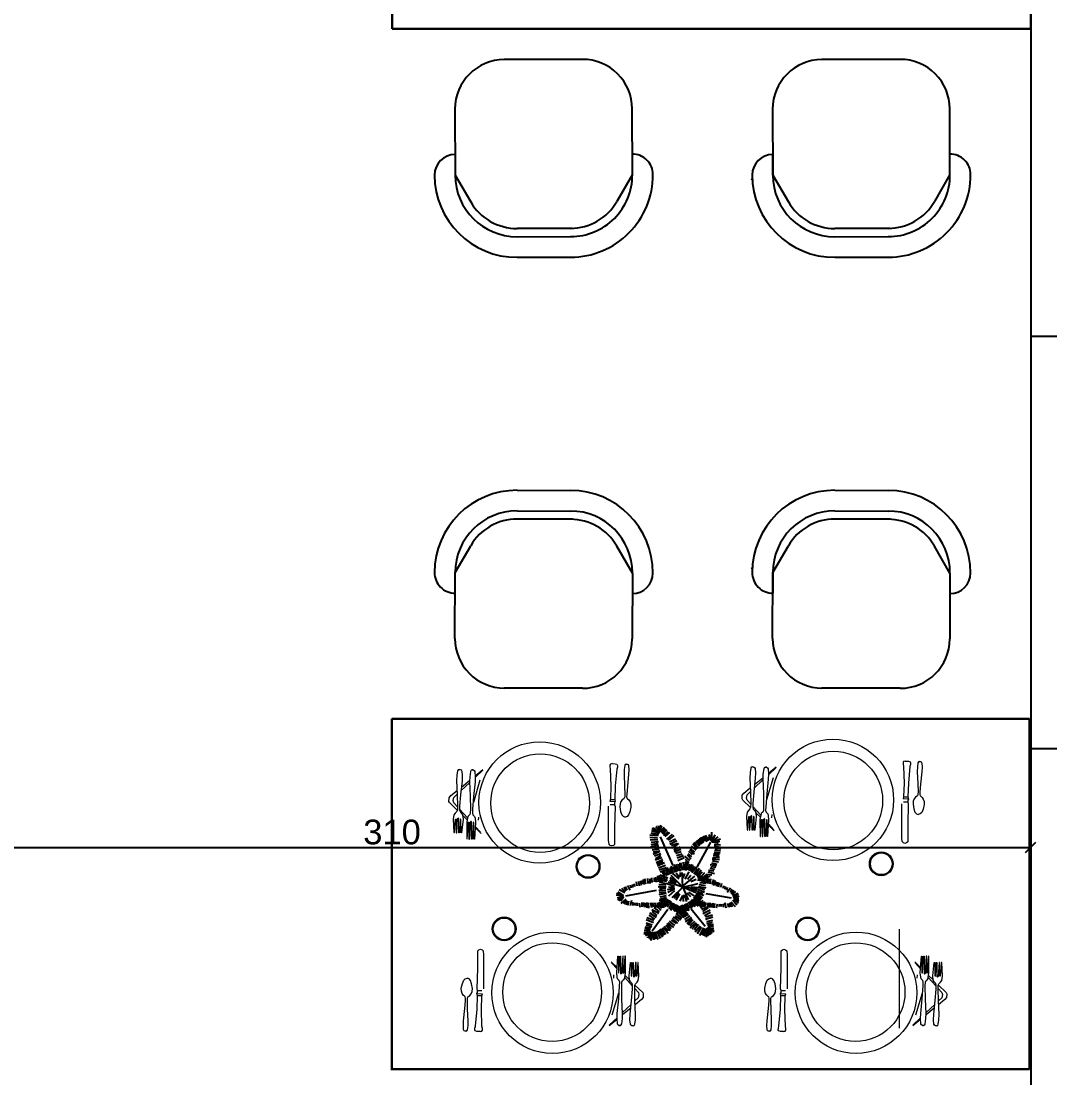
# Model space of a CAD drawing. Header units: millimetres. Extents: x 2497 to 4392, y 822 to 3100.
# Drawn here: x 3526.9 to 3776.5, y 1871.9 to 2128.2 of the extents above; entities that cross this region are included whole.
import ezdxf

# ---------------------------------------------------------------- set-up
doc = ezdxf.new("R2010")
doc.units = ezdxf.units.MM
doc.layers.add('6', color=6, linetype='Continuous')
doc.layers.add('LH', color=3, linetype='Continuous')
doc.styles.get("Standard").update_dxf_attribs({"font": 'arial.ttf'})
doc.dimstyles.new('ISO-25', dxfattribs={"dimtxt": 6, "dimasz": 2.5, "dimexe": 1.25, "dimexo": 0.625, "dimtad": 1, "dimdec": 0, "dimtxsty": 'Standard', "dimblk": 'OBLIQUE', "dimcen": 2.5, "dimse1": 1, "dimse2": 1, "dimadec": 0, "dimazin": 0, "dimtfac": 1, "dimtdec": 0, "dimtmove": 0, "dimatfit": 3, "dimfxl": 1, "dimarcsym": 0})

# ---------------------------------------------------------------- blocks, each defined once
blk = doc.blocks.new('_Oblique')
at = {"color": 0, "linetype": 'ByBlock', "lineweight": -2}
blk.add_line((-0.5, -0.5), (0.5, 0.5), dxfattribs=at)
blk = doc.blocks.new('*D23')
at = {"color": 0, "lineweight": -2, "transparency": 16777216}
blk.add_line((3461.92, 1927.78), (3771.92, 1927.78), dxfattribs=at)
at = {"layer": 'Defpoints', "color": 0, "transparency": 16777216}
for p in [(3461.92, 1927.78), (3771.92, 1927.78), (3771.92, 1927.78)]:
    blk.add_point(p, dxfattribs=at)
at = {"color": 0, "lineweight": -2, "transparency": 16777216, "xscale": 2.5, "yscale": 2.5, "zscale": 2.5, "rotation": 180}
blk.add_blockref('_Oblique', (3461.92, 1927.78), dxfattribs=at)
at = {"color": 0, "lineweight": -2, "transparency": 16777216, "xscale": 2.5, "yscale": 2.5, "zscale": 2.5}
blk.add_blockref('_Oblique', (3771.92, 1927.78), dxfattribs=at)
at = {"color": 0, "transparency": 16777216, "insert": (3616.92, 1931.47), "char_height": 6, "attachment_point": 5}
blk.add_mtext('310', dxfattribs=at)
blk = doc.blocks.new('A$C0CF827CB')
at = {"lineweight": 20}
for p, q in [((-4.96, 26.05), (-5.12, 25)), ((-4.82, 26.31), (-4.96, 26.05)), ((-4.55, 26.43), (-4.82, 26.31)), ((-4.55, 26.43), (-4.29, 26.42)), ((-4.29, 26.42), (-4.03, 26.28)), ((-4.03, 26.28), (-3.91, 26.02)), ((-3.91, 26.02), (-3.81, 24.96)), ((-1.81, 25.95), (-1.98, 24.64)), ((-1.67, 26.21), (-1.81, 25.95)), ((-1.4, 26.34), (-1.67, 26.21)), ((-1.14, 26.33), (-1.4, 26.34)), ((-1.4, 26.34), (-1.14, 26.33)), ((-1.14, 26.33), (-0.88, 26.19)), ((-0.88, 26.19), (-0.76, 25.92)), ((-0.76, 25.92), (-0.66, 24.6)), ((32.01, 27.45), (32, 27.05)), ((32, 27.05), (32.11, 26.52)), ((32.15, 27.7), (32.01, 27.45)), ((32.11, 26.52), (32.25, 22.44)), ((32.55, 27.82), (32.15, 27.7)), ((32.55, 27.82), (33.34, 27.8)), ((33.69, 26.47), (33.3, 22.41)), ((33.34, 27.8), (33.73, 27.66)), ((33.84, 27), (33.69, 26.47)), ((33.73, 27.66), (33.85, 27.39)), ((33.85, 27.39), (33.84, 27)), ((35.49, 26.38), (35.47, 25.26)), ((35.62, 27.35), (35.49, 26.38)), ((35.74, 27.62), (35.62, 27.35)), ((35.96, 27.72), (35.74, 27.62)), ((35.96, 27.72), (36.22, 27.71)), ((36.22, 27.71), (36.44, 27.6)), ((36.44, 27.6), (36.55, 27.33)), ((36.55, 27.33), (36.61, 26.34)), ((36.61, 26.34), (36.57, 25.23)), ((-5.12, 25), (-5.16, 23.69)), ((-5.16, 23.69), (-5, 20.27)), ((-3.85, 23.65), (-4.21, 20.24)), ((-3.81, 24.96), (-3.85, 23.65)), ((-1.98, 24.64), (-2.01, 23.46)), ((-2.01, 23.46), (-1.86, 19.91)), ((-0.7, 23.42), (-1.07, 19.88)), ((-0.66, 24.6), (-0.7, 23.42)), ((35.47, 25.26), (35.6, 22.26)), ((36.57, 25.23), (36.26, 22.24)), ((32.25, 22.44), (32.15, 19.16)), ((33.3, 22.41), (33.2, 19.13)), ((35.6, 22.26), (35.65, 20.4)), ((36.26, 22.24), (36.1, 20.38)), ((-5, 20.27), (-4.95, 17.5)), ((-4.21, 20.24), (-4.43, 17.49)), ((-1.86, 19.91), (-1.82, 16.75)), ((-1.07, 19.88), (-1.3, 16.74)), ((32.15, 19.16), (32.01, 18.64)), ((33.32, 18.6), (32.01, 18.64)), ((32.15, 19.16), (33.2, 19.13)), ((33.18, 18.34), (33.16, 17.81)), ((33.32, 18.6), (33.18, 18.34)), ((33.2, 19.13), (33.32, 18.6)), ((34.5, 18.05), (34.43, 17.34)), ((34.71, 18.63), (34.5, 18.05)), ((35.03, 19.06), (34.71, 18.63)), ((35.38, 19.29), (35.03, 19.06)), ((35.5, 19.41), (35.38, 19.29)), ((35.63, 19.74), (35.5, 19.41)), ((35.65, 20.4), (35.63, 19.74)), ((36.1, 20.38), (36.08, 19.73)), ((36.08, 19.73), (36.18, 19.39)), ((36.18, 19.39), (36.3, 19.27)), ((36.3, 19.27), (36.63, 19.01)), ((36.63, 19.01), (36.92, 18.56)), ((36.92, 18.56), (37.1, 17.97)), ((37.1, 17.97), (37.12, 17.26)), ((-5.81, 15.43), (-5.97, 14.38)), ((-5.53, 15.81), (-5.81, 15.43)), ((-5.13, 16.19), (-5.53, 15.81)), ((-4.98, 16.58), (-5.13, 16.19)), ((-4.95, 17.5), (-4.98, 16.58)), ((-4.43, 17.49), (-4.46, 16.57)), ((-4.46, 16.57), (-4.34, 16.17)), ((-4.34, 16.17), (-3.96, 15.76)), ((-3.96, 15.76), (-3.71, 15.36)), ((-1.99, 15.44), (-2.4, 15.06)), ((-1.85, 15.83), (-1.99, 15.44)), ((-1.82, 16.75), (-1.85, 15.83)), ((-1.3, 16.74), (-1.33, 15.82)), ((-1.33, 15.82), (-1.21, 15.42)), ((-1.21, 15.42), (-0.82, 15.01)), ((31.72, 9.18), (31.71, 17.46)), ((33.16, 17.81), (32.11, 17.85)), ((33.28, 17.42), (33.13, 12.42)), ((33.16, 17.81), (33.28, 17.42)), ((34.43, 17.34), (34.61, 16.19)), ((34.61, 16.19), (34.9, 15.41)), ((34.9, 15.41), (35.24, 15.05)), ((36.87, 16.12), (36.54, 15.36)), ((37.12, 17.26), (36.87, 16.12)), ((-5.97, 14.38), (-5.81, 11.09)), ((-5.68, 11.08), (-5.44, 14.36)), ((-5.44, 14.36), (-5.31, 14.36)), ((-5.31, 14.36), (-5.28, 11.07)), ((-5.15, 11.07), (-4.92, 14.48)), ((-4.92, 14.48), (-4.78, 14.61)), ((-4.65, 14.47), (-4.78, 14.61)), ((-4.62, 11.05), (-4.65, 14.47)), ((-4.26, 14.33), (-4.49, 11.05)), ((-4.13, 14.32), (-4.26, 14.33)), ((-4.1, 11.04), (-4.13, 14.32)), ((-3.61, 14.31), (-3.97, 11.03)), ((-3.71, 15.36), (-3.61, 14.31)), ((-2.54, 14.67), (-2.71, 13.62)), ((-2.71, 13.62), (-2.7, 9.55)), ((-2.57, 9.54), (-2.31, 13.61)), ((-2.4, 15.06), (-2.54, 14.67)), ((-2.31, 13.61), (-2.18, 13.61)), ((-2.18, 13.61), (-2.17, 9.53)), ((-2.04, 9.53), (-1.78, 13.73)), ((-1.78, 13.73), (-1.65, 13.85)), ((-1.52, 9.51), (-1.52, 13.72)), ((-1, 13.57), (-1.13, 13.58)), ((-0.82, 15.01), (-0.7, 14.61)), ((-0.7, 14.61), (-0.61, 13.56)), ((35.24, 15.05), (35.7, 14.84)), ((36.18, 15.02), (35.7, 14.84)), ((36.54, 15.36), (36.18, 15.02)), ((-5.81, 11.09), (-5.68, 11.08)), ((-5.28, 11.07), (-5.15, 11.07)), ((-4.49, 11.05), (-4.62, 11.05)), ((-3.97, 11.03), (-4.1, 11.04)), ((33.13, 12.42), (33.13, 8.22)), ((-2.7, 9.55), (-2.57, 9.54)), ((-2.17, 9.53), (-2.04, 9.53)), ((-1.39, 9.51), (-1.52, 9.51)), ((-0.86, 9.49), (-0.99, 9.5)), ((31.82, 8.26), (31.72, 9.18)), ((32.08, 7.99), (31.82, 8.26)), ((32.47, 7.84), (32.08, 7.99)), ((32.86, 7.96), (32.47, 7.84)), ((33.13, 8.22), (32.86, 7.96))]:
    blk.add_line(p, q, dxfattribs=at)
at = {"color": 255, "lineweight": 20}
for p, q in [((-1.52, 13.72), (-1.65, 13.85)), ((-1.13, 13.58), (-1.39, 9.51)), ((-0.99, 9.5), (-1, 13.57)), ((-0.61, 13.56), (-0.86, 9.49))]:
    blk.add_line(p, q, dxfattribs=at)
at = {"layer": '6', "color": 255, "lineweight": 20}
for p, q in [((-0.68, 24.84), (1.23, 26.39)), ((-0.67, 24.47), (1.23, 26.26)), ((-4.11, 21.24), (-2, 23.22)), ((-4.01, 22.14), (-2, 23.77)), ((0.49, 23.78), (-1.11, 18.42)), ((-6.59, 20.05), (-5.05, 21.3)), ((-7.02, 18.62), (-7, 19.54)), ((-6.9, 18.35), (-7.02, 18.62)), ((-7, 19.54), (-6.59, 20.05)), ((-5.01, 16.51), (-6.9, 18.35)), ((-5.97, 18.85), (-5.81, 19.63)), ((-5.85, 18.32), (-5.97, 18.85)), ((-4.96, 17.34), (-5.85, 18.32)), ((-5.81, 19.63), (-5.01, 20.39)), ((-2.54, 14.67), (-4.45, 16.77)), ((-2.62, 14.18), (-3.69, 15.23)), ((-1.52, 13.11), (-1.8, 13.39)), ((-1, 12.96), (-1.16, 13.14)), ((0.15, 14.87), (0.07, 14.07)), ((-1, 12.6), (-1.18, 12.78)), ((0.76, 10.89), (-0.68, 12.3)), ((0.64, 11.16), (-0.67, 12.59))]:
    blk.add_line(p, q, dxfattribs=at)
at = {"layer": '6', "lineweight": 20}
blk.add_line((-1.52, 13.54), (-1.73, 13.77), dxfattribs=at)
at = {"layer": '6', "color": 255, "lineweight": 20}
for centre, radius in [((14.99, 18.39), 14.73), ((15.09, 18.23), 11.97), ((26.73, 2.89), 2.89), ((26.73, 2.89), 2.63)]:
    blk.add_circle(centre, radius, dxfattribs=at)

msp = doc.modelspace()

# ---------------------------------------------------------------- linework, layer by layer
at = {"color": 6}
for p, q in [((3663.16, 2118.97), (3644.16, 2118.93)), ((3740.24, 2118.97), (3721.24, 2118.93)), ((3632.19, 2106.9), (3632.23, 2090.9)), ((3675.23, 2091), (3675.19, 2107)), ((3709.27, 2106.9), (3709.31, 2090.9)), ((3752.31, 2091), (3752.27, 2107)), ((3709.31, 2090.9), (3709.3, 2095.9)), ((3632.23, 2090.9), (3636.01, 2084.4)), ((3675.23, 2091), (3671.48, 2084.49)), ((3709.31, 2090.9), (3713.09, 2084.4)), ((3752.31, 2091), (3748.56, 2084.49)), ((3660.24, 2077.97), (3647.27, 2077.94)), ((3660.75, 2077.97), (3647.27, 2077.94)), ((3737.32, 2077.97), (3724.36, 2077.94)), ((3737.83, 2077.97), (3724.36, 2077.94)), ((3647.26, 2075.94), (3660.26, 2075.97)), ((3724.35, 2075.94), (3737.35, 2075.97)), ((3647.27, 2070.94), (3660.27, 2070.97)), ((3724.36, 2070.94), (3737.36, 2070.97)), ((3647.27, 2014.42), (3660.27, 2014.39)), ((3724.36, 2014.42), (3737.36, 2014.39)), ((3647.26, 2009.42), (3660.26, 2009.39)), ((3724.35, 2009.42), (3737.35, 2009.39)), ((3660.24, 2007.39), (3647.27, 2007.42)), ((3660.75, 2007.38), (3647.27, 2007.42)), ((3737.32, 2007.39), (3724.36, 2007.42)), ((3737.83, 2007.38), (3724.36, 2007.42)), ((3632.23, 1994.45), (3636.01, 2000.95)), ((3675.23, 1994.35), (3671.48, 2000.87)), ((3709.31, 1994.45), (3713.09, 2000.95)), ((3752.31, 1994.35), (3748.56, 2000.87)), ((3632.19, 1978.45), (3632.23, 1994.45)), ((3675.23, 1994.35), (3675.19, 1978.35)), ((3709.27, 1978.45), (3709.31, 1994.45)), ((3709.31, 1994.45), (3709.3, 1989.45)), ((3752.31, 1994.35), (3752.27, 1978.35)), ((3663.16, 1966.38), (3644.16, 1966.42)), ((3740.24, 1966.38), (3721.24, 1966.42))]:
    msp.add_line(p, q, dxfattribs=at)
at = {"color": 6, "lineweight": 30}
for p, q in [((3616.91, 1959), (3616.91, 1874)), ((3771.62, 1959), (3616.91, 1959)), ((3771.62, 1874), (3771.62, 1959)), ((3616.62, 1874), (3771.62, 1874))]:
    msp.add_line(p, q, dxfattribs=at)
at = {"color": 190}
msp.add_lwpolyline([(3190.92, 2274.72), (3771.92, 2274.72), (3771.92, 1546.72)], dxfattribs=at)
at = {"color": 6, "lineweight": 30}
msp.add_lwpolyline([(3616.92, 2126.36), (3771.92, 2126.36), (3771.92, 2211.36), (3616.92, 2211.36), (3616.92, 2126.36)], dxfattribs=at)
at = {"color": 6}
for points in [[(3791.92, 2051.72), (3771.92, 2051.72)], [(3791.92, 1951.72), (3771.92, 1951.72)]]:
    msp.add_lwpolyline(points, dxfattribs=at)
at = {"color": 252, "lineweight": 0}
msp.add_lwpolyline([(3739.96, 1907.96), (3739.96, 1883.93)], dxfattribs=at)
at = {"color": 6}
for centre, radius, start, end in [((3644.19, 2106.93), 12, 90.1346, 180.1346), ((3663.19, 2106.97), 12, 0.1346, 90.1346), ((3721.27, 2106.93), 12, 90.1346, 180.1346), ((3740.27, 2106.97), 12, 0.1346, 90.1346), ((3632.23, 2090.9), 5, 90.1346, 180.1346), ((3675.23, 2091), 5, 0.1346, 90.1346), ((3709.31, 2090.9), 5, 90.1346, 180.1346), ((3752.31, 2091), 5, 0.1346, 90.1346), ((3647.23, 2090.94), 20, 180.1346, 270.1346), ((3647.23, 2090.94), 15, 180.1346, 270.1346), ((3660.23, 2090.97), 15, 270.1346, 0.1346), ((3660.23, 2090.97), 20, 270.1346, 0.1346), ((3724.31, 2090.94), 20, 180.1346, 270.1346), ((3724.31, 2090.94), 15, 180.1346, 270.1346), ((3737.31, 2090.97), 15, 270.1346, 0.1346), ((3737.31, 2090.97), 20, 270.1346, 0.1346), ((3660.21, 2090.97), 13, 270.1346, 330.0978), ((3737.29, 2090.97), 13, 270.1346, 330.0978), ((3647.24, 2090.94), 13, 210.1714, 270.1346), ((3724.33, 2090.94), 13, 210.1714, 270.1346), ((3647.23, 1994.42), 20, 89.8654, 179.8654), ((3660.23, 1994.39), 20, 359.8654, 89.8654), ((3724.31, 1994.42), 20, 89.8654, 179.8654), ((3737.31, 1994.39), 20, 359.8654, 89.8654), ((3647.23, 1994.42), 15, 89.8654, 179.8654), ((3660.23, 1994.39), 15, 359.8654, 89.8654), ((3724.31, 1994.42), 15, 89.8654, 179.8654), ((3737.31, 1994.39), 15, 359.8654, 89.8654), ((3647.24, 1994.42), 13, 89.8654, 149.8286), ((3660.21, 1994.39), 13, 29.9022, 89.8654), ((3724.33, 1994.42), 13, 89.8654, 149.8286), ((3737.29, 1994.39), 13, 29.9022, 89.8654), ((3632.23, 1994.45), 5, 179.8654, 269.8654), ((3675.23, 1994.35), 5, 269.8654, 359.8654), ((3709.31, 1994.45), 5, 179.8654, 269.8654), ((3752.31, 1994.35), 5, 269.8654, 359.8654), ((3644.19, 1978.42), 12, 179.8654, 269.8654), ((3663.19, 1978.38), 12, 269.8654, 359.8654), ((3721.27, 1978.42), 12, 179.8654, 269.8654), ((3740.27, 1978.38), 12, 269.8654, 359.8654)]:
    msp.add_arc(centre, radius, start, end, dxfattribs=at)
at = {"color": 252, "lineweight": 0}
for centre, radius, start, end in [((3740.71, 2110.69), 8.3, 73.1768, 95.172), ((3703.89, 2088.3), 1.5, 72.0724, 82.6035), ((3710.87, 2099.61), 8.16, 257.9299, 258.9269), ((3703.89, 1997.05), 1.5, 277.3965, 287.9276), ((3710.87, 1985.74), 8.16, 101.0731, 102.0701), ((3740.71, 1974.67), 8.3, 264.828, 286.8232), ((3688.16, 1923.91), 1.5, 175.6316, 352.6035)]:
    msp.add_arc(centre, radius, start, end, dxfattribs=at)
at = {"layer": 'LH', "color": 3}
for p, q in [((3681.72, 1931.67), (3682.22, 1933.21)), ((3681.5, 1930.55), (3679.47, 1930.78)), ((3681.62, 1930.84), (3679.83, 1931.24)), ((3681.62, 1931.19), (3679.9, 1931.76)), ((3681.88, 1931.25), (3680.06, 1932.39)), ((3681.85, 1931.32), (3680.39, 1932.54)), ((3681.67, 1931.78), (3680.9, 1932.75)), ((3681.24, 1932.88), (3681.17, 1932.85)), ((3681.6, 1931.96), (3681.66, 1933.03)), ((3681.87, 1931.47), (3682.42, 1933.02)), ((3682.11, 1931.53), (3682.92, 1932.68)), ((3682.36, 1931.24), (3683.28, 1932.33)), ((3682.67, 1931.01), (3683.59, 1932.11)), ((3682.85, 1930.67), (3683.9, 1931.64)), ((3683.22, 1930.38), (3684.33, 1931.42)), ((3683.59, 1929.81), (3685.01, 1931.01)), ((3684.02, 1929.52), (3685.38, 1930.67)), ((3693.76, 1929.34), (3693.02, 1930.67)), ((3694.61, 1929.15), (3693.88, 1930.9)), ((3694.61, 1929.15), (3694.51, 1931.47)), ((3694.63, 1929.13), (3695.32, 1930.82)), ((3681.37, 1930.03), (3679.47, 1930.15)), ((3681.44, 1929.63), (3679.53, 1929.52)), ((3681.44, 1928.71), (3679.71, 1928.43)), ((3681.56, 1928.37), (3679.71, 1927.85)), ((3681.56, 1929.12), (3679.77, 1929)), ((3685.12, 1923.37), (3682.08, 1930.32)), ((3684.21, 1929.12), (3685.69, 1929.86)), ((3684.33, 1928.54), (3686.06, 1929.46)), ((3684.76, 1928.2), (3686.18, 1928.83)), ((3685.01, 1927.62), (3686.55, 1928.71)), ((3690.68, 1927.1), (3689.57, 1928.08)), ((3690.98, 1927.33), (3689.88, 1928.65)), ((3691.23, 1927.62), (3690.25, 1929)), ((3691.54, 1928.08), (3690.61, 1929.17)), ((3691.79, 1928.37), (3690.92, 1929.46)), ((3690.98, 1922.99), (3694.26, 1929.05)), ((3692.09, 1928.54), (3691.29, 1929.81)), ((3692.46, 1928.77), (3691.72, 1930.09)), ((3692.77, 1929.17), (3692.09, 1930.32)), ((3693.39, 1929.12), (3692.52, 1930.5)), ((3694.61, 1929.15), (3693.63, 1930.32)), ((3694.61, 1929.15), (3696.03, 1930.37)), ((3694.61, 1929.15), (3696.63, 1929.84)), ((3694.61, 1929.15), (3696.45, 1929.27)), ((3694.61, 1929.15), (3696.04, 1928.8)), ((3695.05, 1928.06), (3696.66, 1927.87)), ((3695.1, 1928.49), (3696.61, 1928.39)), ((3681.74, 1927.33), (3680.02, 1927.1)), ((3681.62, 1927.91), (3680.14, 1927.56)), ((3680.27, 1926.7), (3681.87, 1926.93)), ((3681.93, 1926.76), (3680.27, 1926.07)), ((3682.11, 1926.24), (3680.64, 1925.61)), ((3682.18, 1925.72), (3680.82, 1925.03)), ((3685.26, 1927.22), (3686.8, 1927.91)), ((3685.38, 1926.76), (3686.98, 1927.33)), ((3685.69, 1926.41), (3687.1, 1926.76)), ((3685.93, 1925.78), (3687.29, 1926.24)), ((3686.12, 1925.21), (3687.66, 1925.84)), ((3689.2, 1924.63), (3687.97, 1925.61)), ((3689.51, 1924.92), (3688.58, 1925.9)), ((3689.63, 1925.49), (3688.77, 1926.18)), ((3689.81, 1925.95), (3688.95, 1926.76)), ((3690.31, 1926.07), (3689.2, 1927.16)), ((3690.43, 1926.64), (3689.38, 1927.45)), ((3694.88, 1925.81), (3696.31, 1925.77)), ((3694.95, 1926.18), (3696.34, 1926.18)), ((3695.08, 1926.65), (3696.57, 1926.46)), ((3695.13, 1927.08), (3696.64, 1926.97)), ((3695.36, 1927.53), (3696.69, 1927.41)), ((3682.42, 1925.26), (3680.76, 1924.69)), ((3681.01, 1924.11), (3682.61, 1924.86)), ((3682.61, 1924.34), (3681.19, 1923.6)), ((3683.04, 1924), (3681.31, 1923.19)), ((3683.28, 1923.37), (3681.56, 1922.73)), ((3685.14, 1921.52), (3684.68, 1923.19)), ((3685.7, 1921.72), (3685.15, 1923.13)), ((3686.14, 1921.84), (3685.38, 1923.6)), ((3686.47, 1922.01), (3685.95, 1923.68)), ((3686.3, 1924.57), (3687.84, 1925.32)), ((3686.88, 1921.94), (3686.52, 1923.7)), ((3687.38, 1922.14), (3687, 1924.01)), ((3687.77, 1922.25), (3687.62, 1924.16)), ((3687.77, 1922.73), (3688.57, 1924.29)), ((3688.46, 1922.73), (3687.84, 1923.54)), ((3688.83, 1923.54), (3688.03, 1924.29)), ((3688.64, 1923.08), (3688.03, 1923.77)), ((3689.01, 1924.06), (3688.09, 1924.86)), ((3688.3, 1922.2), (3688.25, 1924.25)), ((3688.27, 1922.56), (3688.77, 1924)), ((3688.67, 1922.23), (3689.3, 1923.71)), ((3689.16, 1921.99), (3689.88, 1923.64)), ((3690.32, 1923.18), (3689.32, 1921.91)), ((3689.69, 1921.7), (3690.78, 1923.06)), ((3694.08, 1923.59), (3695.62, 1923.4)), ((3694.3, 1923.13), (3695.46, 1922.96)), ((3694.45, 1924.04), (3695.73, 1923.73)), ((3694.64, 1924.9), (3696.37, 1924.86)), ((3694.66, 1924.52), (3696.11, 1924.26)), ((3694.71, 1925.28), (3696.41, 1925.37)), ((3680.08, 1919.28), (3679.96, 1920.43)), ((3680.64, 1919.46), (3680.57, 1920.38)), ((3681.13, 1919.34), (3680.94, 1920.55)), ((3681.56, 1919.46), (3681.44, 1920.84)), ((3683.53, 1922.85), (3681.74, 1922.22)), ((3683.61, 1919.88), (3681.78, 1920.43)), ((3681.99, 1919.46), (3681.87, 1921.01)), ((3683.85, 1920.35), (3681.93, 1921.05)), ((3683.78, 1922.45), (3681.99, 1921.76)), ((3682.48, 1919.4), (3682.36, 1920.66)), ((3683.19, 1920.56), (3682.39, 1922.13)), ((3683.61, 1920.87), (3682.74, 1922.12)), ((3683.1, 1919.51), (3682.85, 1921.01)), ((3684.11, 1921), (3683.28, 1922.38)), ((3683.59, 1919.69), (3683.53, 1920.43)), ((3684.6, 1921.25), (3683.69, 1922.81)), ((3684.31, 1922.89), (3684.76, 1921.34)), ((3686.04, 1919.43), (3684.39, 1920.39)), ((3687.47, 1918.13), (3684.69, 1920.95)), ((3686.6, 1920.15), (3685.04, 1921.48)), ((3686.67, 1920.38), (3685.87, 1921.53)), ((3686.86, 1920.61), (3686.92, 1921.7)), ((3687.47, 1918.13), (3687.29, 1921.7)), ((3687.53, 1918.42), (3690.43, 1920.78)), ((3687.6, 1920.38), (3687.97, 1921.41)), ((3688.03, 1920.09), (3689.01, 1921.87)), ((3688.58, 1920.09), (3689.44, 1921.07)), ((3690.18, 1921.37), (3691.01, 1922.64)), ((3690.54, 1921.08), (3691.52, 1922.73)), ((3690.87, 1920.91), (3691.91, 1922.31)), ((3691.06, 1920.54), (3692.27, 1921.86)), ((3691.26, 1919.7), (3691.55, 1921.23)), ((3691.5, 1920.25), (3692.8, 1921.65)), ((3691.69, 1919.65), (3691.96, 1921.01)), ((3691.82, 1920), (3693.28, 1921.24)), ((3692.09, 1919.54), (3693.72, 1920.78)), ((3692.11, 1919.49), (3692.42, 1920.68)), ((3692.61, 1919.56), (3692.77, 1920.47)), ((3692.78, 1920.42), (3693.7, 1920.37)), ((3693.02, 1920.85), (3694.11, 1920.69)), ((3693.15, 1919.33), (3693.39, 1920.46)), ((3693.31, 1921.32), (3694.52, 1921.1)), ((3693.65, 1921.82), (3695.18, 1921.47)), ((3693.68, 1922.24), (3695.02, 1922.13)), ((3694.05, 1922.7), (3695.13, 1922.46)), ((3673.61, 1916.98), (3672.69, 1917.79)), ((3673.8, 1917.21), (3673.18, 1918.08)), ((3673.98, 1917.39), (3673.61, 1918.25)), ((3674.72, 1917.39), (3674.11, 1918.54)), ((3674.91, 1917.85), (3674.78, 1918.65)), ((3675.34, 1918.08), (3675.34, 1918.77)), ((3675.83, 1918.25), (3675.77, 1918.94)), ((3676.38, 1918.48), (3676.26, 1919.46)), ((3677, 1918.48), (3676.82, 1919.51)), ((3677.43, 1918.59), (3677.31, 1919.69)), ((3677.86, 1918.82), (3677.68, 1919.74)), ((3678.17, 1918.71), (3677.92, 1919.97)), ((3678.54, 1918.88), (3678.29, 1920.15)), ((3679.1, 1919), (3679.03, 1920.2)), ((3679.59, 1919.05), (3679.53, 1920.15)), ((3683.41, 1918.21), (3681.49, 1918.14)), ((3683.37, 1918.58), (3681.62, 1918.7)), ((3683.58, 1919.47), (3681.7, 1919.8)), ((3683.58, 1918.94), (3681.82, 1919.24)), ((3685.44, 1918.31), (3683.61, 1918.91)), ((3685.44, 1917.85), (3683.72, 1917.5)), ((3687.47, 1918.13), (3683.93, 1919.38)), ((3685.5, 1918.02), (3684.02, 1918.13)), ((3685.85, 1918.93), (3684.3, 1919.83)), ((3687.47, 1918.13), (3684.83, 1915.52)), ((3687.47, 1918.13), (3688.77, 1915.09)), ((3691.01, 1917.61), (3687.47, 1918.13)), ((3690.66, 1916.74), (3687.47, 1918.13)), ((3687.53, 1918.13), (3691.23, 1919.05)), ((3689.44, 1919.51), (3690.74, 1920.09)), ((3691.41, 1917.97), (3689.44, 1918.13)), ((3692.72, 1917.41), (3691.24, 1918.09)), ((3691.29, 1918.26), (3693.06, 1917.94)), ((3691.41, 1918.8), (3693, 1918.53)), ((3691.64, 1919.27), (3693.15, 1919.11)), ((3691.68, 1919.79), (3693.39, 1919.37)), ((3692.63, 1920.06), (3693.64, 1920.08)), ((3693.61, 1919.05), (3693.79, 1920.13)), ((3694.1, 1918.94), (3694.28, 1920.13)), ((3694.63, 1918.77), (3695.01, 1920)), ((3694.98, 1918.56), (3695.36, 1919.79)), ((3695.3, 1918.64), (3695.58, 1919.53)), ((3695.71, 1918.36), (3695.94, 1919.44)), ((3696.12, 1918.2), (3696.42, 1919.22)), ((3696.74, 1918.14), (3696.96, 1919.1)), ((3697.26, 1917.85), (3697.4, 1918.53)), ((3697.74, 1917.63), (3697.81, 1918.32)), ((3698.14, 1917.36), (3698.35, 1918.14)), ((3698.28, 1916.88), (3699.01, 1917.96)), ((3673.1, 1915.9), (3671.4, 1916.57)), ((3673.1, 1915.9), (3671.42, 1916.15)), ((3671.61, 1915.57), (3673.1, 1915.9)), ((3673.1, 1915.9), (3671.64, 1916.46)), ((3673.1, 1915.9), (3671.64, 1914.96)), ((3671.68, 1915.23), (3673.1, 1915.9)), ((3673.12, 1916.12), (3671.83, 1916.98)), ((3673.1, 1915.9), (3671.9, 1915.2)), ((3673.1, 1915.9), (3672.02, 1914.73)), ((3673.43, 1916.75), (3672.07, 1917.44)), ((3673.12, 1915.72), (3672.44, 1914.74)), ((3681.04, 1917.31), (3673.58, 1915.96)), ((3683.35, 1917.16), (3681.62, 1917.34)), ((3683.4, 1916.56), (3681.62, 1916.28)), ((3681.76, 1916.89), (3683.37, 1916.74)), ((3683.36, 1917.75), (3681.84, 1917.76)), ((3683.45, 1916.02), (3681.87, 1915.74)), ((3683.4, 1915.5), (3681.92, 1915.14)), ((3683.53, 1915.57), (3682.08, 1914.13)), ((3683.71, 1914.34), (3682.33, 1915.35)), ((3685.44, 1917.62), (3683.84, 1916.87)), ((3685.5, 1917.27), (3684.02, 1915.95)), ((3686.41, 1916.85), (3685.39, 1915.39)), ((3686.65, 1916.5), (3685.8, 1914.98)), ((3687.4, 1916.14), (3686.74, 1914.77)), ((3687.66, 1916.29), (3687.53, 1914.68)), ((3688.03, 1916.29), (3688.27, 1914.68)), ((3688.46, 1916.75), (3689.38, 1915.83)), ((3688.89, 1916.93), (3690.12, 1916.06)), ((3690.84, 1917.24), (3689.44, 1917.56)), ((3690.15, 1915.58), (3691.81, 1914.64)), ((3690.17, 1915.55), (3691.65, 1916.41)), ((3690.28, 1915.4), (3691.32, 1914.29)), ((3690.32, 1916.08), (3691.89, 1915.21)), ((3690.59, 1915.05), (3691.97, 1915.97)), ((3690.64, 1916.35), (3692.25, 1915.66)), ((3690.65, 1915.76), (3691.67, 1914.33)), ((3690.73, 1916.71), (3692.56, 1916.15)), ((3690.92, 1917.13), (3692.35, 1916.62)), ((3690.97, 1914.57), (3692.1, 1915.44)), ((3691.13, 1917.68), (3692.71, 1916.94)), ((3693.06, 1916.63), (3699.23, 1915.51)), ((3699.01, 1916.8), (3699.47, 1917.62)), ((3699.18, 1916.61), (3699.88, 1917.4)), ((3699.34, 1916.36), (3700.34, 1917.07)), ((3699.5, 1916.12), (3700.92, 1916.66)), ((3699.7, 1915.62), (3700.99, 1916.51)), ((3699.82, 1915.27), (3700.75, 1916.14)), ((3699.82, 1915.27), (3701.15, 1916.01)), ((3699.82, 1915.27), (3701.11, 1915.52)), ((3673.62, 1915.19), (3672.47, 1914.2)), ((3673.85, 1915.01), (3673.15, 1914.01)), ((3674.09, 1914.83), (3673.69, 1913.85)), ((3674.31, 1914.71), (3674.15, 1913.79)), ((3675.03, 1914.89), (3674.7, 1913.62)), ((3675.31, 1914.49), (3675.39, 1913.68)), ((3675.79, 1914.37), (3675.95, 1913.7)), ((3676.31, 1914.32), (3676.41, 1913.63)), ((3676.9, 1914.23), (3677.02, 1913.25)), ((3677.5, 1914.37), (3677.57, 1913.32)), ((3677.95, 1914.37), (3678.09, 1913.28)), ((3678.42, 1914.24), (3678.46, 1913.31)), ((3678.69, 1914.43), (3678.75, 1913.14)), ((3679.09, 1914.35), (3679.15, 1913.06)), ((3679.66, 1914.37), (3679.89, 1913.19)), ((3683.84, 1912.67), (3680.07, 1907.43)), ((3680.15, 1914.43), (3680.35, 1913.36)), ((3681.86, 1912.18), (3680.53, 1913.21)), ((3680.68, 1914.33), (3680.84, 1913.18)), ((3682.21, 1912.5), (3680.95, 1913.65)), ((3681.26, 1914.29), (3681.42, 1913.39)), ((3682.37, 1912.93), (3681.4, 1914.02)), ((3681.71, 1914.52), (3681.82, 1913.31)), ((3682.81, 1913.45), (3681.77, 1914.43)), ((3683.53, 1914.99), (3681.78, 1914.82)), ((3683.24, 1913.88), (3681.96, 1914.95)), ((3682.16, 1914.52), (3682.37, 1913.15)), ((3683.86, 1915.15), (3682.57, 1913.74)), ((3682.58, 1914.62), (3682.83, 1913.08)), ((3683.04, 1914.79), (3683.23, 1913.53)), ((3684.21, 1914.95), (3683.1, 1913.39)), ((3684.69, 1914.72), (3683.66, 1913.26)), ((3683.67, 1914.83), (3683.79, 1913.32)), ((3684.93, 1914.37), (3684.07, 1912.85)), ((3684.19, 1914.78), (3684.31, 1914.04)), ((3685.27, 1914.25), (3684.52, 1912.49)), ((3685.67, 1914.02), (3685.01, 1912.65)), ((3686.2, 1913.75), (3685.3, 1912.26)), ((3685.76, 1912.2), (3686.59, 1913.59)), ((3685.83, 1913.4), (3686.18, 1911.38)), ((3687.48, 1913.72), (3686, 1912.64)), ((3687.87, 1913.16), (3686.24, 1912.18)), ((3686.76, 1913.54), (3686.26, 1911.81)), ((3686.36, 1913.42), (3686.78, 1911.56)), ((3686.53, 1912.7), (3687.93, 1911.42)), ((3686.73, 1913.6), (3687.37, 1911.8)), ((3686.77, 1913.1), (3688.22, 1911.85)), ((3687.28, 1913.35), (3686.85, 1911.81)), ((3687.19, 1913.86), (3687.8, 1912.18)), ((3687.72, 1913.08), (3687.41, 1911.59)), ((3687.61, 1913.85), (3688.37, 1912.28)), ((3688.23, 1912.98), (3687.64, 1911.33)), ((3687.91, 1914.07), (3688.92, 1912.44)), ((3688.34, 1914.26), (3689.08, 1912.93)), ((3688.85, 1914.54), (3689.56, 1912.94)), ((3689.87, 1913.29), (3689.21, 1914.77)), ((3689.35, 1914.87), (3690.48, 1913.47)), ((3689.73, 1915.17), (3689.41, 1913.94)), ((3689.53, 1912.89), (3692.9, 1908.63)), ((3689.6, 1914.84), (3691.18, 1913.55)), ((3690.17, 1914.95), (3689.76, 1913.45)), ((3689.8, 1915.19), (3690.82, 1913.95)), ((3689.98, 1915.21), (3691.52, 1914.08)), ((3690.58, 1914.8), (3690.23, 1913.46)), ((3691.02, 1914.76), (3690.79, 1913.57)), ((3691.45, 1914.49), (3691.19, 1913.6)), ((3691.35, 1914.02), (3692.43, 1915)), ((3691.47, 1913.57), (3692.84, 1914.58)), ((3692.03, 1914.46), (3691.75, 1913.34)), ((3691.78, 1913.21), (3693.21, 1914.1)), ((3691.98, 1912.78), (3693.74, 1913.45)), ((3692.57, 1914.51), (3692.26, 1913.46)), ((3692.32, 1912.26), (3693.63, 1913.08)), ((3693.05, 1914.4), (3692.7, 1913.24)), ((3693.61, 1914.32), (3693.41, 1913.05)), ((3694.02, 1914.36), (3693.82, 1913.08)), ((3694.27, 1914.14), (3694.13, 1913.21)), ((3694.75, 1914.21), (3694.5, 1913.14)), ((3695.2, 1914.17), (3695.02, 1913.14)), ((3695.78, 1913.97), (3695.56, 1913)), ((3696.38, 1913.99), (3696.2, 1913.32)), ((3696.9, 1913.99), (3696.67, 1913.34)), ((3697.38, 1914.06), (3697.23, 1913.26)), ((3697.71, 1914.43), (3697.9, 1913.14)), ((3698.41, 1914.18), (3698.46, 1913.24)), ((3698.64, 1914.28), (3698.93, 1913.26)), ((3698.89, 1914.43), (3699.49, 1913.36)), ((3699.14, 1914.58), (3700.19, 1913.47)), ((3699.65, 1915.07), (3700.57, 1913.82)), ((3699.85, 1915.18), (3701.04, 1915.05)), ((3701.1, 1914.65), (3699.85, 1915.18)), ((3700.02, 1915.07), (3700.92, 1914.26)), ((3680.35, 1909.5), (3678.62, 1910.18)), ((3680.41, 1910.01), (3678.76, 1910.67)), ((3680.68, 1910.36), (3679.32, 1911.32)), ((3681.13, 1910.74), (3679.51, 1911.83)), ((3681.62, 1911.77), (3679.94, 1912.62)), ((3681.23, 1911.28), (3680.01, 1912.24)), ((3684.62, 1910.15), (3685.87, 1909.28)), ((3684.92, 1910.59), (3686.2, 1909.39)), ((3686.6, 1909.87), (3685.18, 1910.94)), ((3685.64, 1911.18), (3686.97, 1910.28)), ((3685.75, 1911.72), (3687.26, 1910.58)), ((3686.19, 1912.24), (3687.55, 1911.01)), ((3687.92, 1912.61), (3686.51, 1911.85)), ((3686.83, 1911.41), (3688.35, 1912.32)), ((3688.58, 1911.94), (3687.18, 1910.88)), ((3688.82, 1911.48), (3687.5, 1910.74)), ((3689.22, 1911.14), (3687.87, 1910.27)), ((3689.55, 1910.7), (3688.05, 1909.71)), ((3688.57, 1909.35), (3689.65, 1910.56)), ((3689.92, 1910.23), (3688.77, 1908.93)), ((3692.36, 1911.71), (3694.09, 1912.63)), ((3692.77, 1911.28), (3694.22, 1912.09)), ((3693, 1910.91), (3694.71, 1911.39)), ((3693, 1910.39), (3694.8, 1910.89)), ((3693.28, 1909.76), (3694.75, 1910.1)), ((3679.52, 1907.38), (3678.13, 1907.55)), ((3679.66, 1907.73), (3678.26, 1908.04)), ((3679.72, 1908.11), (3678.32, 1908.42)), ((3679.94, 1908.44), (3678.58, 1908.91)), ((3680.02, 1908.9), (3678.59, 1909.4)), ((3681.52, 1907.67), (3682.51, 1906.04)), ((3681.92, 1908.02), (3682.85, 1906.5)), ((3682.33, 1908.1), (3683.39, 1906.71)), ((3682.58, 1908.37), (3683.9, 1906.98)), ((3682.95, 1908.64), (3683.95, 1907.5)), ((3683.4, 1909.02), (3684.41, 1907.6)), ((3684.66, 1908.01), (3683.7, 1909.32)), ((3683.82, 1909.45), (3685.21, 1908.31)), ((3684.2, 1909.86), (3685.45, 1908.85)), ((3690.33, 1909.81), (3689.22, 1908.77)), ((3690.68, 1909.5), (3689.22, 1908.25)), ((3690.9, 1909.2), (3689.7, 1907.93)), ((3691.3, 1909.08), (3690.21, 1907.66)), ((3691.66, 1908.69), (3690.5, 1907.17)), ((3691.96, 1908.42), (3690.99, 1906.77)), ((3692.46, 1908.23), (3691.52, 1906.41)), ((3692.76, 1908.17), (3692.1, 1906.47)), ((3693.05, 1907.98), (3692.57, 1906.23)), ((3693.31, 1908.21), (3693.18, 1906.02)), ((3693.31, 1909.29), (3694.7, 1909.62)), ((3693.31, 1908.21), (3695.01, 1908.22)), ((3693.31, 1908.21), (3694.19, 1906.67)), ((3693.31, 1908.21), (3693.95, 1906.51)), ((3693.31, 1908.21), (3693.49, 1906.2)), ((3693.31, 1908.21), (3694.61, 1906.99)), ((3693.31, 1908.21), (3695.07, 1907.35)), ((3693.31, 1908.21), (3695.03, 1907.62)), ((3693.49, 1908.95), (3694.91, 1909.11)), ((3693.51, 1908.56), (3694.93, 1908.72)), ((3679.59, 1906.96), (3677.99, 1906.69)), ((3679.69, 1907.19), (3678.06, 1906.95)), ((3679.38, 1906.73), (3678.41, 1906.28)), ((3678.74, 1905.98), (3678.79, 1905.93)), ((3679.51, 1906.87), (3679.01, 1905.74)), ((3679.83, 1907.25), (3679.44, 1905.39)), ((3679.88, 1907.31), (3679.72, 1905.17)), ((3680.06, 1907.11), (3680.36, 1905.31)), ((3680.36, 1907.27), (3680.84, 1905.5)), ((3680.67, 1907.3), (3681.42, 1905.39)), ((3681.19, 1907.43), (3681.98, 1905.69))]:
    msp.add_line(p, q, dxfattribs=at)

# ---------------------------------------------------------------- block references
at = {"color": 6}
for p in [(3708.91, 1920.91), (3637.76, 1920.28)]:
    msp.add_blockref('A$C0CF827CB', p, dxfattribs=at)
at = {"color": 6, "rotation": 180}
for p in [(3670.85, 1910.9), (3744.5, 1910.9)]:
    msp.add_blockref('A$C0CF827CB', p, dxfattribs=at)

# ---------------------------------------------------------------- dimensions: what is measured, and where the dimension line sits
at = {"color": 96}
dim = msp.add_linear_dim(base=(3771.92, 1927.78), p1=(3461.92, 1927.78), p2=(3771.92, 1927.78), dimstyle='ISO-25', dxfattribs=at)
dim.commit()
dim.dimension.update_dxf_attribs({"geometry": '*D23', "text_midpoint": (3616.92, 1931.47)})

doc.saveas('drawing.dxf')
